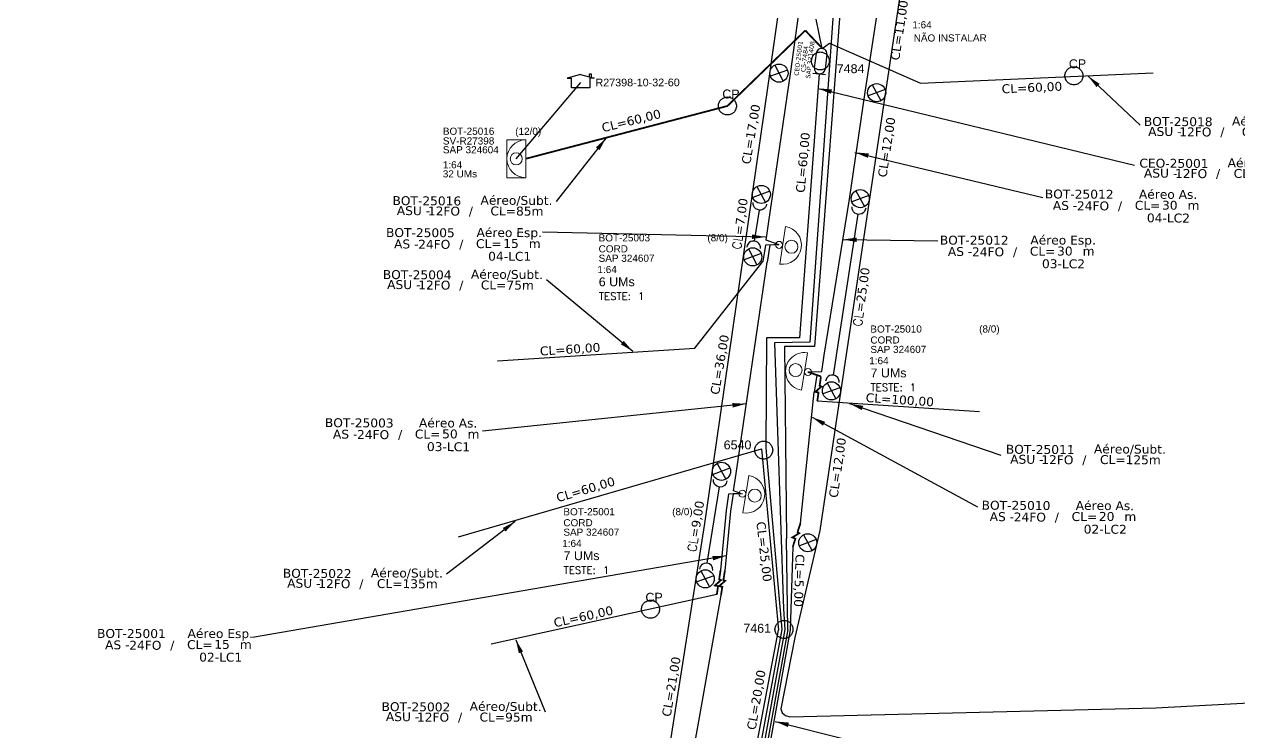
# Model space of a CAD drawing. Extents: x -89 to 749, y 705 to 1299.
# Drawn here: x 446.6 to 623.8, y 1110.4 to 1213.6 of the extents above; entities that cross this region are included whole.
import ezdxf
from ezdxf.enums import TextEntityAlignment as Align

# ---------------------------------------------------------------- set-up
doc = ezdxf.new("R2010")
doc.units = 0
doc.linetypes.add('PHANTOM2', pattern=[1.25, 0.625, -0.125, 0.125, -0.125, 0.125, -0.125])
for name, color, linetype in [('10.1-Caixas Subterrâneas', 5, 'Continuous'), ('10.4-Postes', 1, 'Continuous'), ('20.4-CEOS', 1, 'Continuous'), ('20.5-CEO', 1, 'Continuous'), ('CAP a instalar', 1, 'Continuous'), ('celulas gpon', 7, 'Continuous'), ('label_cabos', 7, 'Continuous'), ('Legenda', 1, 'Continuous'), ('QUADRA', 7, 'Continuous'), ('Subida Lateral', 5, 'Continuous'), ('surveys legendas', 7, 'Continuous')]:
    doc.layers.add(name, color=color, linetype=linetype)
for name, color, linetype, lineweight in [("20.0-LEGENDA DOS CDO'S", 1, 'Continuous', 0), ('20.1-CDO_INTERIOR', 1, 'Continuous', 0), ('20.2-CDO_POSTE', 1, 'Continuous', 5), ('20.6-CORDOALHA_SUPORTE', 7, 'Continuous', 25), ('CORDOALHA_SUPORTE', 7, 'Continuous', 25)]:
    doc.layers.add(name, color=color, linetype=linetype, lineweight=lineweight)
doc.layers.add('DROP DE CLIENTE', color=140, linetype='Continuous', plot=False)
doc.layers.add('EXTRA', color=50, linetype='Continuous', plot=False)
doc.styles.add('ARIAL', font='arial.ttf')
doc.styles.add('DIGICADE', font='arial.ttf')
doc.styles.add('ROMANS', font='romans')
doc.styles.add('siredit', font='verdana.ttf')
doc.styles.get("Standard").update_dxf_attribs({"font": 'arial.ttf'})
doc.linetypes.add('FENCELINE1', pattern='A,0.25,-0.1,[133,ltypeshp.shx,S=0.1,R=0,X=-0.1,Y=0],-0.1,1', length=1.45)
doc.dimstyles.new('CC', dxfattribs={"dimtxt": 1, "dimasz": 2, "dimexe": 0.18, "dimexo": 0.0625, "dimgap": 0.09, "dimtad": 0, "dimdec": 0, "dimrnd": 1, "dimzin": 0, "dimdsep": 46, "dimtxsty": 'siredit', "dimblk": 'NONE', "dimcen": 0, "dimse1": 1, "dimse2": 1, "dimsd1": 1, "dimsd2": 1, "dimclrt": 7, "dimadec": 0, "dimazin": 0, "dimtfac": 1, "dimtdec": 0, "dimtofl": 0, "dimtmove": 0, "dimatfit": 3, "dimfxl": 0, "dimtolj": 1, "dimtzin": 0, "dimarcsym": 0})

# ---------------------------------------------------------------- blocks, each defined once
blk = doc.blocks.new('SURVEY_SURVEY')
for p, q in [((0, 0.0000152), (-0.0000151, 0.0000108)), ((0, 0.0000152), (0.0000151, 0.0000108)), ((0.0000101, 0.0000159), (0.0000117, 0.0000159)), ((0.0000101, 0.0000123), (0.0000101, 0.0000159)), ((0.0000117, 0.0000159), (0.0000117, 0.0000119)), ((-0.0000151, 0.0000108), (-0.0000104, 0.0000108)), ((-0.0000103, 0), (-0.0000103, 0.0000108)), ((0.0000103, 0), (-0.0000103, 0)), ((0.0000151, 0.0000108), (0.0000103, 0.0000108)), ((0.0000103, 0.0000108), (0.0000103, 0))]:
    blk.add_line(p, q)
blk = doc.blocks.new('Inst CDOE-8 CAIXA DIST OPT CDOE 48F_8D C_SPL OPTAP')
at = {"layer": "20.0-LEGENDA DOS CDO'S", "color": 0}
for tag, p, style, flags in [('ID_ATIVIDADE', (0.12, 6.47), 'ARIAL', 3), ('FATOR', (7.92, 6.47), 'ARIAL', 1), ('QTDE', (0.23, -0.97), 'DIGICADE', 3)]:
    blk.add_attdef(tag, p, '', height=0.8, rotation=0.118, dxfattribs=dict(at, style=style, flags=flags))
at = {"layer": "20.0-LEGENDA DOS CDO'S", "color": 0, "style": 'ARIAL'}
for tag, p, height in [('FID', (0.12, 5.25), 0.8), ('CORDOALHA', (0.12, 4.02), 0.8), ('SAP', (0.12, 2.96), 0.8), ('1:XX', (-0.01, 1.7), 0.8), ('UMS', (0.14, 0.22), 1)]:
    blk.add_attdef(tag, p, '', height=height, rotation=0.118, dxfattribs=at)
blk.add_attdef('FIBRAS_UTILIZADAS', text='', height=0.8, rotation=0.118, dxfattribs=at).set_placement((13.48, 5.26), align=Align.CENTER)
blk = doc.blocks.new('Teste  FTTH')
at = {"color": 0, "lineweight": 0, "style": 'ROMANS'}
for tag, p in [('TESTE', (-2.302, -0.29)), ('QTDE', (0.212, -0.29))]:
    blk.add_attdef(tag, p, '', height=0.48, dxfattribs=at)
for tag, p, flags in [('FID', (-2.227, -1.253), 1), ('FATOR', (-2.227, -2.028), 3), ('ID_ATIVIDADE', (-2.227, -2.716), 3)]:
    blk.add_attdef(tag, p, '', height=0.48, dxfattribs=dict(at, flags=flags))
blk = doc.blocks.new('MHMZ')
at = {"linetype": 'PHANTOM2'}
blk.add_circle((0, 0), 0.0000101, dxfattribs=at)
blk = doc.blocks.new('CDOE_CT_POSTE')
at = {"layer": "20.0-LEGENDA DOS CDO'S", "color": 0, "style": 'ARIAL'}
for tag, p in [('CDO_N', (0.12, 5.25)), ('CORDOALHA', (0.12, 4.02)), ('SAP', (0.12, 2.96)), ('1:XX', (0.14, 1.23)), ('UMS', (0.14, 0.22))]:
    blk.add_attdef(tag, p, '', height=0.68, rotation=0.118, dxfattribs=at)
blk.add_attdef('FIBRAS_UTILIZADAS', text='', height=0.68, rotation=0.118, dxfattribs=at).set_placement((7.83, 5.26), align=Align.CENTER)
blk = doc.blocks.new('Inst CORD ALUMINIO 4.8 MM 3F')
at = {"layer": '20.6-CORDOALHA_SUPORTE', "color": 0, "lineweight": 0, "style": 'ROMANS'}
blk.add_attdef('LANCE', text='', height=1, dxfattribs=at).set_placement((-0.54, -2.21), align=Align.RIGHT)
at = {"layer": '20.6-CORDOALHA_SUPORTE', "color": 0, "style": 'siredit'}
blk.add_attdef('QTDE', (-0.54, -2.21), '', height=1, rotation=359.69, dxfattribs=at)
at = {"layer": '20.6-CORDOALHA_SUPORTE', "color": 0, "lineweight": 0, "style": 'ROMANS'}
for tag, p, flags in [('FATOR', (-5.2, -4.44), 3), ('ID_ATIVIDADE', (-5.2, -6.67), 3), ('FID', (-5.2, -8.9), 1)]:
    blk.add_attdef(tag, p, '', height=1, dxfattribs=dict(at, flags=flags))
blk = doc.blocks.new('Inst CB ESP CFOA-SM-AS-80-TS-24')
at = {"layer": 'label_cabos', "color": 0, "style": 'siredit'}
for tag, flags, p in [('ID_ATIVIDADE', 3, (1.31, 2.67)), ('FATOR', 1, (11.56, 2.55))]:
    blk.add_attdef(tag, text='', height=1, rotation=359.69, dxfattribs=dict(at, flags=flags)).set_placement(p, align=Align.MIDDLE_CENTER)
for tag, p in [('DESTINO_CABO', (3.13, 1.26)), ('TIPO_CABO', (13.11, 1.24)), ('TIPO_CABO', (1.76, 0)), ('CABO', (4.69, -0.05)), ('/', (7.71, -0.05)), ('LANCE', (10.81, 0)), ('UND', (15.96, 0)), ('FID', (13.15, -1.41))]:
    blk.add_attdef(tag, text='', height=1, rotation=359.69, dxfattribs=at).set_placement(p, align=Align.MIDDLE_CENTER)
blk.add_attdef('QTDE', (12.43, -0.47), '', height=1, rotation=359.69, dxfattribs=at)
blk = doc.blocks.new('_None')
blk = doc.blocks.new('LEGENDA DOS CABOS')
at = {"layer": 'EXTRA', "color": 0, "style": 'siredit'}
for tag, p in [('ID', (4.6, 0.97)), ('XX', (9.03, 0.97))]:
    blk.add_attdef(tag, text='', height=0.48, rotation=359.69, dxfattribs=at).set_placement(p, align=Align.MIDDLE_CENTER)
at = {"layer": 'Legenda', "color": 0, "style": 'siredit'}
for tag, p in [('TIPO_CABO', (1.31, 0)), ('CABO', (4.69, -0.05)), ('/', (6.81, -0.05)), ('METROS', (10.03, -0.05))]:
    blk.add_attdef(tag, text='', height=0.8, rotation=359.69, dxfattribs=at).set_placement(p, align=Align.MIDDLE_CENTER)
blk = doc.blocks.new('Inst CB AS CFOA-SM-AS-80-TS-24')
at = {"layer": 'label_cabos', "color": 0, "style": 'siredit'}
for tag, flags, p in [('ID_ATIVIDADE', 3, (1.31, 2.67)), ('FATOR', 1, (11.56, 2.55))]:
    blk.add_attdef(tag, text='', height=1, rotation=359.69, dxfattribs=dict(at, flags=flags)).set_placement(p, align=Align.MIDDLE_CENTER)
for tag, p in [('DESTINO_CABO', (3.13, 1.26)), ('TIPO_CABO', (13.11, 1.24)), ('TIPO_CABO', (1.76, 0)), ('CABO', (4.69, -0.05)), ('/', (7.71, -0.05)), ('LANCE', (10.81, 0)), ('UND', (15.96, 0)), ('FID', (13.15, -1.41))]:
    blk.add_attdef(tag, text='', height=1, rotation=359.69, dxfattribs=at).set_placement(p, align=Align.MIDDLE_CENTER)
blk.add_attdef('QTDE', (12.43, -0.47), '', height=1, rotation=359.69, dxfattribs=at)

msp = doc.modelspace()

# ---------------------------------------------------------------- linework, layer by layer
at = {"color": 5}
for points in [[(561.91, 1207.28), (562.18, 1209.44)], [(563.72, 1209.25), (563.45, 1207.09)], [(561.66, 1206.52), (563.52, 1206.3)]]:
    msp.add_lwpolyline(points, dxfattribs=at)
for centre, start, end in [((562.95, 1209.35), 352.9878, 172.9878), ((562.68, 1207.18), 172.9878, 352.9878)]:
    msp.add_arc(centre, 0.778, start, end, dxfattribs=at)
at = {"layer": '10.4-Postes', "color": 10}
for points in [[(557.97, 1206.96), (555.5, 1206.04)], [(556.1, 1207.66), (557.36, 1205.34)], [(572.22, 1204.11), (569.74, 1203.19)], [(570.35, 1204.81), (571.61, 1202.49)], [(555.39, 1189.27), (552.91, 1188.35)], [(553.52, 1189.97), (554.78, 1187.65)], [(567.96, 1189.35), (569.22, 1187.03)], [(569.83, 1188.65), (567.36, 1187.73)], [(552.27, 1180.86), (553.52, 1178.55)], [(554.13, 1180.17), (551.66, 1179.24)], [(563.76, 1161.31), (565.02, 1158.99)], [(565.63, 1160.61), (563.15, 1159.69)], [(549.58, 1148.87), (547.11, 1147.95)], [(547.71, 1149.57), (548.97, 1147.25)], [(562.17, 1138.44), (559.7, 1137.52)], [(560.3, 1139.14), (561.56, 1136.82)], [(547.2, 1133.18), (544.73, 1132.26)], [(545.33, 1133.88), (546.59, 1131.56)]]:
    msp.add_lwpolyline(points, dxfattribs=at)
for centre in [(556.73, 1206.5), (570.98, 1203.65), (554.15, 1188.81), (568.59, 1188.19), (552.9, 1179.7), (564.39, 1160.15), (548.34, 1148.41), (560.93, 1137.98), (545.96, 1132.72)]:
    msp.add_circle(centre, 1.32, dxfattribs=at)
at = {"layer": '20.1-CDO_INTERIOR', "color": 1, "lineweight": 18}
msp.add_lwpolyline([(517.01, 1191.25), (517.01, 1196.77), (519.77, 1196.77), (519.78, 1191.25)], close=True, dxfattribs=at)
msp.add_circle((518.39, 1194.01), 0.884, dxfattribs=at)
msp.add_arc((519.78, 1194.01), 2.76, 90.0276, 270.0276, dxfattribs=at)
at = {"layer": '20.2-CDO_POSTE', "color": 7}
for p, q in [((556.83, 1178.65), (557.67, 1184.11)), ((557.67, 1184.11), (556.83, 1178.65)), ((560.88, 1165.71), (560.03, 1160.25)), ((560.03, 1160.25), (560.88, 1165.71)), ((551.47, 1142.33), (552.31, 1147.79)), ((552.31, 1147.79), (551.47, 1142.33))]:
    msp.add_line(p, q, dxfattribs=at)
for centre, radius in [((558.55, 1181.18), 0.953), ((558.55, 1181.18), 0.953), ((556.74, 1181.45), 0.511), ((556.74, 1181.45), 0.511), ((559.16, 1163.18), 0.953), ((559.16, 1163.18), 0.953), ((560.96, 1162.9), 0.511), ((560.96, 1162.9), 0.511), ((551.39, 1145.14), 0.511), ((551.39, 1145.14), 0.511), ((553.19, 1144.86), 0.953), ((553.19, 1144.86), 0.953)]:
    msp.add_circle(centre, radius, dxfattribs=at)
for centre, start, end in [((557.25, 1181.38), 261.2164, 81.2164), ((557.25, 1181.38), 261.2164, 81.2164), ((560.45, 1162.98), 81.2164, 261.2164), ((560.45, 1162.98), 81.2164, 261.2164), ((551.89, 1145.06), 261.2164, 81.2164), ((551.89, 1145.06), 261.2164, 81.2164)]:
    msp.add_arc(centre, 2.76, start, end, dxfattribs=at)
at = {"layer": '20.5-CEO', "color": 5}
for p, q in [((561.91, 1207.28), (562.18, 1209.44)), ((563.72, 1209.25), (563.45, 1207.09))]:
    msp.add_line(p, q, dxfattribs=at)
msp.add_lwpolyline([(561.66, 1206.52), (563.52, 1206.3)], dxfattribs=at)
for centre, start, end in [((562.95, 1209.35), 352.9878, 172.9878), ((562.68, 1207.18), 172.9878, 352.9878)]:
    msp.add_arc(centre, 0.778, start, end, dxfattribs=at)
at = {"layer": 'CAP a instalar', "color": 7, "linetype": 'FENCELINE1', "ltscale": 5}
for points in [[(555.22, 1184.5), (555.22, 1184.5), (558.45, 1206.74), (561.82, 1231.14), (565.87, 1259.47), (567.56, 1271.12)], [(563.33, 1165.35), (567.03, 1188.11), (569.3, 1203.72), (571.76, 1219.61), (571.76, 1219.61)], [(556.74, 1181.45), (554.85, 1182.11), (555.22, 1184.5)], [(556.52, 1181.49), (555.39, 1181.42), (555, 1178.91)], [(550.49, 1148.09), (555, 1178.91)], [(560.96, 1162.9), (562.96, 1162.95), (563.33, 1165.35)], [(561.18, 1162.87), (562.24, 1162.46), (561.85, 1159.95)], [(559.86, 1140.84), (561.85, 1159.95)], [(551.16, 1145.17), (550.11, 1145.58), (550.49, 1148.09)], [(551.16, 1145.17), (550.03, 1145.1), (549.64, 1142.59)], [(549.64, 1142.59), (548.83, 1133.9)]]:
    msp.add_lwpolyline(points, dxfattribs=at)
at = {"layer": 'CAP a instalar', "color": 8, "ltscale": 5}
msp.add_lwpolyline([(576.12, 1269.97), (574.37, 1258.48), (565.36, 1225.48), (561.21, 1167.25), (556.06, 1167.16), (557.4, 1128.36), (557.58, 1125.34), (553.57, 1103.46), (573.78, 1084.22), (577.37, 1084.13), (579.45, 1083.62)], dxfattribs=at)
at = {"layer": 'CAP a instalar', "color": 252, "ltscale": 5}
msp.add_lwpolyline([(577.21, 1269.82), (575.29, 1258.42), (566.43, 1226.02), (561.92, 1166.6), (557.51, 1166.6), (557.81, 1138.6)], dxfattribs=at)
at = {"layer": 'CAP a instalar', "color": 8, "linetype": 'FENCELINE1', "ltscale": 5}
for points in [[(563.04, 1210.12), (562.16, 1214.4)], [(563.04, 1210.12), (564.08, 1210.9)], [(564.08, 1210.9), (577.36, 1205.02), (611.34, 1206.57)], [(562.59, 1206.41), (562.59, 1206.41), (559.71, 1167.9), (554.92, 1167.9), (554.82, 1151.81), (557.14, 1125.35), (553.07, 1103.32), (573.74, 1083.69), (577.19, 1083.69), (579.45, 1083.62)], [(556.74, 1181.45), (554.74, 1181.4), (554.37, 1179.01)], [(515.67, 1164.55), (544.47, 1166.38), (554.37, 1179.01)], [(562.32, 1158.67), (586.01, 1157.12)], [(509.95, 1138.86), (554.18, 1151.71), (556.65, 1125.25)], [(558.03, 1125.35), (557.81, 1138.6)], [(547.66, 1130.42), (514.72, 1123.19)], [(579.45, 1083.62), (576.86, 1083.34), (573.4, 1083.34), (552.47, 1103.19), (556.65, 1125.25)], [(558.03, 1125.35), (554.06, 1103.6), (573.98, 1084.57), (577.53, 1084.57), (579.45, 1083.62)]]:
    msp.add_lwpolyline(points, dxfattribs=at)
at = {"layer": 'CAP a instalar', "color": 1, "linetype": 'FENCELINE1', "ltscale": 5, "const_width": 0.26}
for points in [[(560.57, 1212.73), (549.2, 1201.71), (519.77, 1194.01)], [(563.04, 1210.12), (560.57, 1212.73)]]:
    msp.add_lwpolyline(points, dxfattribs=at)
at = {"layer": 'CAP a instalar', "color": 252, "linetype": 'FENCELINE1', "ltscale": 5}
for points in [[(551.39, 1145.14), (549.38, 1145.09), (549.01, 1142.69)], [(549.01, 1142.69), (548.2, 1134)]]:
    msp.add_lwpolyline(points, dxfattribs=at)
at = {"layer": 'CAP a instalar', "color": 7, "ltscale": 5}
for points in [[(558.75, 1137.4), (558.38, 1125.3), (554.51, 1103.73), (574.22, 1085.01)], [(573.08, 1082.99), (553.83, 1101.25), (548.42, 1074.27), (538.44, 1075.08), (545.14, 1112.48), (548.27, 1130.33)]]:
    msp.add_lwpolyline(points, dxfattribs=at)
at = {"layer": 'CORDOALHA_SUPORTE'}
for points in [[(554.93, 1187.41, -1), (552.96, 1187.61)], [(569.38, 1186.79, -1), (567.4, 1186.99)], [(554.02, 1180.92, 1), (552.04, 1181.12)], [(565.51, 1161.36, 1), (563.54, 1161.57)], [(549.13, 1147, -1), (547.15, 1147.21)], [(547.09, 1133.93, 1), (545.11, 1134.13)]]:
    msp.add_lwpolyline(points, format="xyb", dxfattribs=at)
for points in [[(553.85, 1186.52), (553.13, 1182)], [(568.24, 1185.91), (564.63, 1162.45)], [(547.98, 1146.13), (546.2, 1135.02)]]:
    msp.add_lwpolyline(points, dxfattribs=at)
at = {"layer": 'DROP DE CLIENTE'}
msp.add_lwpolyline([(518.39, 1194.01), (527.8, 1205.15)], dxfattribs=at)
at = {"layer": 'QUADRA'}
for points in [[(446.6, 1088.06), (478.42, 1083.55), (526.89, 1077.09), (534.32, 1075.74), (534.98, 1075.79), (535.52, 1076.13), (535.82, 1076.74), (545.89, 1140.78), (555.2, 1205.06), (564.27, 1268.9), (564.66, 1271.51)], [(446.6, 1088.06), (478.42, 1083.55), (526.89, 1077.09), (534.32, 1075.74), (534.98, 1075.79), (535.52, 1076.13), (535.82, 1076.74), (545.89, 1140.78), (555.2, 1205.06), (564.27, 1268.9), (564.66, 1271.51)], [(581.48, 1269.24), (576.72, 1233.39), (562.7, 1139.78), (559.06, 1124.18), (557.01, 1113.76), (557.2, 1113.17), (557.67, 1112.76), (558.29, 1112.61), (611.72, 1113.9), (650.78, 1115.97)], [(581.48, 1269.24), (576.72, 1233.39), (562.7, 1139.78), (559.06, 1124.18), (557.01, 1113.76), (557.2, 1113.17), (557.67, 1112.76), (558.29, 1112.61), (611.72, 1113.9), (650.78, 1115.97)]]:
    msp.add_lwpolyline(points, dxfattribs=at)
at = {"layer": 'Subida Lateral', "color": 252, "const_width": 0.26}
for points in [[(560.96, 1162.9), (562.85, 1162.25), (562.85, 1162.25)], [(562.32, 1158.67), (562.5, 1159.9), (562.03, 1160), (562.92, 1160.78), (562.66, 1160.89), (562.85, 1162.25)], [(547.66, 1130.42), (547.84, 1131.65), (547.38, 1131.75), (548.26, 1132.53), (548, 1132.63), (548.2, 1134)]]:
    msp.add_lwpolyline(points, dxfattribs=at)
at = {"layer": 'Subida Lateral', "color": 5, "const_width": 0.26}
for points in [[(558.75, 1137.4), (559.12, 1138.58), (558.68, 1138.76), (559.68, 1139.38), (559.44, 1139.53), (559.86, 1140.84)], [(548.27, 1130.33), (548.46, 1131.55), (547.99, 1131.66), (548.88, 1132.43), (548.62, 1132.54), (548.83, 1133.9)]]:
    msp.add_lwpolyline(points, dxfattribs=at)

# ---------------------------------------------------------------- block references
at = {"color": 0, "lineweight": 0}
ref = msp.add_blockref('Inst CORD ALUMINIO 4.8 MM 3F', (538.85, 1139.54), dxfattribs=dict(at, xscale=1.300000000000001, yscale=1.3, zscale=1.3, rotation=82.51092582893759))
ref.add_attrib('QTDE', '7,00', (551.65, 1184.24), dxfattribs={"layer": '20.6-CORDOALHA_SUPORTE', "color": 0, "height": 1.3, "rotation": 82.2009, "style": 'siredit'})
ref.add_attrib('LANCE', 'CL=', dxfattribs={"layer": '20.6-CORDOALHA_SUPORTE', "color": 0, "lineweight": 0, "height": 1.3, "rotation": 82.5109, "style": 'ROMANS'}).set_placement((551.65, 1184.24), align=Align.RIGHT)
ref = msp.add_blockref('Inst CORD ALUMINIO 4.8 MM 3F', (559.64, 1128.44), dxfattribs=dict(at, xscale=1.299999999999999, yscale=1.3, zscale=1.3, rotation=82.30169314510297))
ref.add_attrib('QTDE', '25,00', (569.28, 1173), dxfattribs={"layer": '20.6-CORDOALHA_SUPORTE', "color": 0, "height": 1.3, "rotation": 81.9917, "style": 'siredit'})
ref.add_attrib('LANCE', 'CL=', dxfattribs={"layer": '20.6-CORDOALHA_SUPORTE', "color": 0, "lineweight": 0, "height": 1.3, "rotation": 82.3017, "style": 'ROMANS'}).set_placement((569.28, 1173), align=Align.RIGHT)
ref = msp.add_blockref('Inst CORD ALUMINIO 4.8 MM 3F', (537.44, 1139.11), dxfattribs=dict(at, xscale=1.3, yscale=1.3, zscale=1.3, rotation=81.04936588620298))
ref.add_attrib('QTDE', '9,00', (545.19, 1140.08), dxfattribs={"layer": '20.6-CORDOALHA_SUPORTE', "color": 0, "height": 1.3, "rotation": 80.7394, "style": 'siredit'})
ref.add_attrib('LANCE', 'CL=', dxfattribs={"layer": '20.6-CORDOALHA_SUPORTE', "color": 0, "lineweight": 0, "height": 1.3, "rotation": 81.0494, "style": 'ROMANS'}).set_placement((545.19, 1140.08), align=Align.RIGHT)
at = {"layer": '10.1-Caixas Subterrâneas', "xscale": 130000, "yscale": 130000, "zscale": 130000}
for p in [(562.76, 1208.28), (599.77, 1206.12), (549.2, 1201.71), (554.5, 1151.5), (537.98, 1128.28), (557.46, 1125.34)]:
    msp.add_blockref('MHMZ', p, dxfattribs=at)
at = {"layer": "20.0-LEGENDA DOS CDO'S", "color": 252}
ref = msp.add_blockref('CDOE_CT_POSTE', (576.2, 1210.83), dxfattribs=dict(at, xscale=1.3, yscale=1.3, zscale=1.3))
ref.add_attrib('CDO_N', 'BOT-25012', (576.36, 1217.65), dxfattribs={"color": 0, "height": 1.04, "rotation": 0.118, "style": 'ARIAL'})
ref.add_attrib('CORDOALHA', 'CORD', (576.36, 1216.06), dxfattribs={"color": 0, "height": 1.04, "rotation": 0.118, "style": 'ARIAL'})
ref.add_attrib('SAP', 'SAP 324608', (576.37, 1214.68), dxfattribs={"color": 0, "height": 1.04, "rotation": 0.118, "style": 'ARIAL'})
ref.add_attrib('1:XX', '1:64', (576.19, 1213.04), dxfattribs={"color": 0, "height": 1.04, "rotation": 0.118, "style": 'ARIAL'})
ref.add_attrib('UMS', 'NÃO INSTALAR', (576.39, 1211.11), dxfattribs={"color": 0, "height": 1.04, "rotation": 0.118, "style": 'ARIAL'})
ref.add_attrib('FIBRAS_UTILIZADAS', '     (16/0)', dxfattribs={"color": 0, "height": 1.04, "rotation": 0.118, "style": 'ARIAL'}).set_placement((586.38, 1217.67), align=Align.CENTER)
at = {"layer": "20.0-LEGENDA DOS CDO'S", "color": 7, "lineweight": 0, "xscale": 1.3, "yscale": 1.3, "zscale": 1.3}
for p, values in [((530.25, 1175.12), {'FID': 'BOT-25003', 'CORDOALHA': 'CORD', 'SAP': 'SAP 324607', '1:XX': '1:64', 'UMS': '6 UMs', 'FIBRAS_UTILIZADAS': '(8/0)'}), ((569.91, 1161.82), {'FID': 'BOT-25010', 'CORDOALHA': 'CORD', 'SAP': 'SAP 324607', '1:XX': '1:64', 'UMS': '7 UMs', 'FIBRAS_UTILIZADAS': '(8/0)'}), ((525.11, 1135.16), {'FID': 'BOT-25001', 'CORDOALHA': 'CORD', 'SAP': 'SAP 324607', '1:XX': '1:64', 'UMS': '7 UMs', 'FIBRAS_UTILIZADAS': '(8/0)'})]:
    msp.add_blockref('Inst CDOE-8 CAIXA DIST OPT CDOE 48F_8D C_SPL OPTAP', p, dxfattribs=at).add_auto_attribs(values)
at = {"layer": "20.0-LEGENDA DOS CDO'S", "lineweight": 0, "xscale": 2.27565, "yscale": 2.27565, "zscale": 2.27565, "rotation": 3.126797674058592e-05}
for p in [(535.68, 1174.07), (575.33, 1160.77), (530.54, 1134.11)]:
    msp.add_blockref('Teste  FTTH', p, dxfattribs=at).add_auto_attribs({'TESTE': 'TESTE:', 'QTDE': '1'})
at = {"layer": 'label_cabos', "color": 0, "lineweight": 0}
ref = msp.add_blockref('LEGENDA DOS CABOS', (609.48, 1197.31), dxfattribs=dict(at, xscale=1.3, yscale=1.3, zscale=1.3))
ref.add_attrib('ID', 'BOT-25018', dxfattribs={"color": 0, "height": 1.3, "rotation": 359.69, "style": 'siredit'}).set_placement((614.99, 1199.43), align=Align.MIDDLE_CENTER)
ref.add_attrib('CABO', '12FO', dxfattribs={"color": 0, "height": 1.3, "rotation": 359.69, "style": 'siredit'}).set_placement((617.49, 1197.93), align=Align.MIDDLE_CENTER)
ref.add_attrib('METROS', 'CL=85m', dxfattribs={"color": 0, "height": 1.3, "rotation": 359.69, "style": 'siredit'}).set_placement((628.14, 1197.93), align=Align.MIDDLE_CENTER)
ref.add_attrib('XX', 'Aéreo/Subt.', dxfattribs={"color": 0, "height": 1.3, "rotation": 359.69, "style": 'siredit'}).set_placement((628.08, 1199.49), align=Align.MIDDLE_CENTER)
ref.add_attrib('/', '/', dxfattribs={"color": 0, "height": 1.3, "rotation": 359.69, "style": 'siredit'}).set_placement((621.43, 1197.93), align=Align.MIDDLE_CENTER)
ref.add_attrib('TIPO_CABO', 'ASU -', dxfattribs={"color": 0, "height": 1.3, "rotation": 359.69, "style": 'siredit'}).set_placement((613.04, 1197.99), align=Align.MIDDLE_CENTER)
ref = msp.add_blockref('LEGENDA DOS CABOS', (608.85, 1191.23), dxfattribs=dict(at, xscale=1.3, yscale=1.3, zscale=1.3))
ref.add_attrib('ID', 'CEO-25001', dxfattribs={"color": 0, "height": 1.3, "rotation": 359.69, "style": 'siredit'}).set_placement((614.37, 1193.35), align=Align.MIDDLE_CENTER)
ref.add_attrib('CABO', '12FO', dxfattribs={"color": 0, "height": 1.3, "rotation": 359.69, "style": 'siredit'}).set_placement((616.87, 1191.85), align=Align.MIDDLE_CENTER)
ref.add_attrib('METROS', 'CL=140m', dxfattribs={"color": 0, "height": 1.3, "rotation": 359.69, "style": 'siredit'}).set_placement((627.52, 1191.85), align=Align.MIDDLE_CENTER)
ref.add_attrib('XX', 'Aéreo/Subt.', dxfattribs={"color": 0, "height": 1.3, "rotation": 359.69, "style": 'siredit'}).set_placement((627.45, 1193.4), align=Align.MIDDLE_CENTER)
ref.add_attrib('/', '/', dxfattribs={"color": 0, "height": 1.3, "rotation": 359.69, "style": 'siredit'}).set_placement((620.8, 1191.85), align=Align.MIDDLE_CENTER)
ref.add_attrib('TIPO_CABO', 'ASU -', dxfattribs={"color": 0, "height": 1.3, "rotation": 359.69, "style": 'siredit'}).set_placement((612.42, 1191.91), align=Align.MIDDLE_CENTER)
at = {"layer": 'label_cabos'}
ref = msp.add_blockref('Inst CB AS CFOA-SM-AS-80-TS-24', (596.47, 1187.21), dxfattribs=dict(at, xscale=1.3, yscale=1.3, zscale=1.3))
ref.add_attrib('DESTINO_CABO', 'BOT-25012', dxfattribs={"color": 0, "height": 1.3, "rotation": 359.69, "style": 'siredit'}).set_placement((600.54, 1188.85), align=Align.MIDDLE_CENTER)
ref.add_attrib('TIPO_CABO', 'Aéreo As.', dxfattribs={"color": 0, "height": 1.3, "rotation": 359.69, "style": 'siredit'}).set_placement((613.51, 1188.82), align=Align.MIDDLE_CENTER)
ref.add_attrib('CABO', '24FO', dxfattribs={"color": 0, "height": 1.3, "rotation": 359.69, "style": 'siredit'}).set_placement((602.56, 1187.14), align=Align.MIDDLE_CENTER)
ref.add_attrib('/', '/', dxfattribs={"color": 0, "height": 1.3, "rotation": 359.69, "style": 'siredit'}).set_placement((606.49, 1187.14), align=Align.MIDDLE_CENTER)
ref.add_attrib('TIPO_CABO', 'AS - ', dxfattribs={"color": 0, "height": 1.3, "rotation": 359.69, "style": 'siredit'}).set_placement((598.76, 1187.2), align=Align.MIDDLE_CENTER)
ref.add_attrib('FID', '04-LC2', dxfattribs={"color": 0, "height": 1.3, "rotation": 359.69, "style": 'siredit'}).set_placement((613.56, 1185.37), align=Align.MIDDLE_CENTER)
ref.add_attrib('LANCE', 'CL=', dxfattribs={"color": 0, "height": 1.3, "rotation": 359.69, "style": 'siredit'}).set_placement((610.52, 1187.21), align=Align.MIDDLE_CENTER)
ref.add_attrib('QTDE', '30', (612.62, 1186.59), dxfattribs={"color": 0, "height": 1.3, "rotation": 359.69, "style": 'siredit'})
ref.add_attrib('UND', 'm', dxfattribs={"color": 0, "height": 1.3, "rotation": 359.69, "style": 'siredit'}).set_placement((617.22, 1187.21), align=Align.MIDDLE_CENTER)
at = {"layer": 'label_cabos', "color": 0, "lineweight": 0}
ref = msp.add_blockref('LEGENDA DOS CABOS', (499.82, 1185.76), dxfattribs=dict(at, xscale=1.3, yscale=1.3, zscale=1.3))
ref.add_attrib('ID', 'BOT-25016', dxfattribs={"color": 0, "height": 1.3, "rotation": 359.69, "style": 'siredit'}).set_placement((505.34, 1187.88), align=Align.MIDDLE_CENTER)
ref.add_attrib('CABO', '12FO', dxfattribs={"color": 0, "height": 1.3, "rotation": 359.69, "style": 'siredit'}).set_placement((507.84, 1186.38), align=Align.MIDDLE_CENTER)
ref.add_attrib('METROS', 'CL=85m', dxfattribs={"color": 0, "height": 1.3, "rotation": 359.69, "style": 'siredit'}).set_placement((518.49, 1186.38), align=Align.MIDDLE_CENTER)
ref.add_attrib('XX', 'Aéreo/Subt.', dxfattribs={"color": 0, "height": 1.3, "rotation": 359.69, "style": 'siredit'}).set_placement((518.42, 1187.94), align=Align.MIDDLE_CENTER)
ref.add_attrib('/', '/', dxfattribs={"color": 0, "height": 1.3, "rotation": 359.69, "style": 'siredit'}).set_placement((511.77, 1186.38), align=Align.MIDDLE_CENTER)
ref.add_attrib('TIPO_CABO', 'ASU -', dxfattribs={"color": 0, "height": 1.3, "rotation": 359.69, "style": 'siredit'}).set_placement((503.39, 1186.44), align=Align.MIDDLE_CENTER)
at = {"layer": 'label_cabos'}
ref = msp.add_blockref('Inst CB ESP CFOA-SM-AS-80-TS-24', (500.33, 1181.58), dxfattribs=dict(at, xscale=1.3, yscale=1.3, zscale=1.3, rotation=0.1315642785740551))
ref.add_attrib('DESTINO_CABO', 'BOT-25005', dxfattribs={"color": 0, "height": 1.3, "rotation": 359.8216, "style": 'siredit'}).set_placement((504.4, 1183.23), align=Align.MIDDLE_CENTER)
ref.add_attrib('TIPO_CABO', 'Aéreo Esp.', dxfattribs={"color": 0, "height": 1.3, "rotation": 359.8216, "style": 'siredit'}).set_placement((517.37, 1183.24), align=Align.MIDDLE_CENTER)
ref.add_attrib('CABO', '24FO', dxfattribs={"color": 0, "height": 1.3, "rotation": 359.8216, "style": 'siredit'}).set_placement((506.42, 1181.53), align=Align.MIDDLE_CENTER)
ref.add_attrib('/', '/', dxfattribs={"color": 0, "height": 1.3, "rotation": 359.8216, "style": 'siredit'}).set_placement((510.36, 1181.54), align=Align.MIDDLE_CENTER)
ref.add_attrib('TIPO_CABO', 'AS - ', dxfattribs={"color": 0, "height": 1.3, "rotation": 359.8216, "style": 'siredit'}).set_placement((502.62, 1181.58), align=Align.MIDDLE_CENTER)
ref.add_attrib('FID', '04-LC1', dxfattribs={"color": 0, "height": 1.3, "rotation": 359.8216, "style": 'siredit'}).set_placement((517.43, 1179.78), align=Align.MIDDLE_CENTER)
ref.add_attrib('LANCE', 'CL=', dxfattribs={"color": 0, "height": 1.3, "rotation": 359.8216, "style": 'siredit'}).set_placement((514.38, 1181.62), align=Align.MIDDLE_CENTER)
ref.add_attrib('QTDE', '15', (516.49, 1181), dxfattribs={"color": 0, "height": 1.3, "rotation": 359.8216, "style": 'siredit'})
ref.add_attrib('UND', 'm', dxfattribs={"color": 0, "height": 1.3, "rotation": 359.8216, "style": 'siredit'}).set_placement((521.08, 1181.63), align=Align.MIDDLE_CENTER)
ref = msp.add_blockref('Inst CB ESP CFOA-SM-AS-80-TS-24', (581.15, 1180.48), dxfattribs=dict(at, xscale=1.3, yscale=1.3, zscale=1.3, rotation=0.1315642785740552))
ref.add_attrib('DESTINO_CABO', 'BOT-25012', dxfattribs={"color": 0, "height": 1.3, "rotation": 359.8216, "style": 'siredit'}).set_placement((585.22, 1182.13), align=Align.MIDDLE_CENTER)
ref.add_attrib('TIPO_CABO', 'Aéreo Esp.', dxfattribs={"color": 0, "height": 1.3, "rotation": 359.8216, "style": 'siredit'}).set_placement((598.19, 1182.14), align=Align.MIDDLE_CENTER)
ref.add_attrib('CABO', '24FO', dxfattribs={"color": 0, "height": 1.3, "rotation": 359.8216, "style": 'siredit'}).set_placement((587.24, 1180.43), align=Align.MIDDLE_CENTER)
ref.add_attrib('/', '/', dxfattribs={"color": 0, "height": 1.3, "rotation": 359.8216, "style": 'siredit'}).set_placement((591.18, 1180.44), align=Align.MIDDLE_CENTER)
ref.add_attrib('TIPO_CABO', 'AS - ', dxfattribs={"color": 0, "height": 1.3, "rotation": 359.8216, "style": 'siredit'}).set_placement((583.44, 1180.48), align=Align.MIDDLE_CENTER)
ref.add_attrib('FID', '03-LC2', dxfattribs={"color": 0, "height": 1.3, "rotation": 359.8216, "style": 'siredit'}).set_placement((598.25, 1178.69), align=Align.MIDDLE_CENTER)
ref.add_attrib('LANCE', 'CL=', dxfattribs={"color": 0, "height": 1.3, "rotation": 359.8216, "style": 'siredit'}).set_placement((595.2, 1180.52), align=Align.MIDDLE_CENTER)
ref.add_attrib('QTDE', '30', (597.31, 1179.9), dxfattribs={"color": 0, "height": 1.3, "rotation": 359.8216, "style": 'siredit'})
ref.add_attrib('UND', 'm', dxfattribs={"color": 0, "height": 1.3, "rotation": 359.8216, "style": 'siredit'}).set_placement((601.91, 1180.53), align=Align.MIDDLE_CENTER)
at = {"layer": 'label_cabos', "color": 0, "lineweight": 0}
ref = msp.add_blockref('LEGENDA DOS CABOS', (498.42, 1174.97), dxfattribs=dict(at, xscale=1.3, yscale=1.3, zscale=1.3))
ref.add_attrib('ID', 'BOT-25004', dxfattribs={"color": 0, "height": 1.3, "rotation": 359.69, "style": 'siredit'}).set_placement((503.93, 1177.09), align=Align.MIDDLE_CENTER)
ref.add_attrib('CABO', '12FO', dxfattribs={"color": 0, "height": 1.3, "rotation": 359.69, "style": 'siredit'}).set_placement((506.43, 1175.58), align=Align.MIDDLE_CENTER)
ref.add_attrib('METROS', 'CL=75m', dxfattribs={"color": 0, "height": 1.3, "rotation": 359.69, "style": 'siredit'}).set_placement((517.09, 1175.58), align=Align.MIDDLE_CENTER)
ref.add_attrib('XX', 'Aéreo/Subt.', dxfattribs={"color": 0, "height": 1.3, "rotation": 359.69, "style": 'siredit'}).set_placement((517.02, 1177.14), align=Align.MIDDLE_CENTER)
ref.add_attrib('/', '/', dxfattribs={"color": 0, "height": 1.3, "rotation": 359.69, "style": 'siredit'}).set_placement((510.37, 1175.58), align=Align.MIDDLE_CENTER)
ref.add_attrib('TIPO_CABO', 'ASU -', dxfattribs={"color": 0, "height": 1.3, "rotation": 359.69, "style": 'siredit'}).set_placement((501.98, 1175.65), align=Align.MIDDLE_CENTER)
at = {"layer": 'label_cabos'}
ref = msp.add_blockref('Inst CB AS CFOA-SM-AS-80-TS-24', (491.41, 1153.84), dxfattribs=dict(at, xscale=1.3, yscale=1.3, zscale=1.3))
ref.add_attrib('DESTINO_CABO', 'BOT-25003', dxfattribs={"color": 0, "height": 1.3, "rotation": 359.69, "style": 'siredit'}).set_placement((495.48, 1155.48), align=Align.MIDDLE_CENTER)
ref.add_attrib('TIPO_CABO', 'Aéreo As.', dxfattribs={"color": 0, "height": 1.3, "rotation": 359.69, "style": 'siredit'}).set_placement((508.45, 1155.46), align=Align.MIDDLE_CENTER)
ref.add_attrib('CABO', '24FO', dxfattribs={"color": 0, "height": 1.3, "rotation": 359.69, "style": 'siredit'}).set_placement((497.5, 1153.77), align=Align.MIDDLE_CENTER)
ref.add_attrib('/', '/', dxfattribs={"color": 0, "height": 1.3, "rotation": 359.69, "style": 'siredit'}).set_placement((501.44, 1153.77), align=Align.MIDDLE_CENTER)
ref.add_attrib('TIPO_CABO', 'AS - ', dxfattribs={"color": 0, "height": 1.3, "rotation": 359.69, "style": 'siredit'}).set_placement((493.7, 1153.83), align=Align.MIDDLE_CENTER)
ref.add_attrib('FID', '03-LC1', dxfattribs={"color": 0, "height": 1.3, "rotation": 359.69, "style": 'siredit'}).set_placement((508.5, 1152), align=Align.MIDDLE_CENTER)
ref.add_attrib('LANCE', 'CL=', dxfattribs={"color": 0, "height": 1.3, "rotation": 359.69, "style": 'siredit'}).set_placement((505.46, 1153.84), align=Align.MIDDLE_CENTER)
ref.add_attrib('QTDE', '50', (507.57, 1153.22), dxfattribs={"color": 0, "height": 1.3, "rotation": 359.69, "style": 'siredit'})
ref.add_attrib('UND', 'm', dxfattribs={"color": 0, "height": 1.3, "rotation": 359.69, "style": 'siredit'}).set_placement((512.16, 1153.84), align=Align.MIDDLE_CENTER)
at = {"layer": 'label_cabos', "color": 0, "lineweight": 0}
ref = msp.add_blockref('LEGENDA DOS CABOS', (589.34, 1149.48), dxfattribs=dict(at, xscale=1.3, yscale=1.3, zscale=1.3))
ref.add_attrib('ID', 'BOT-25011', dxfattribs={"color": 0, "height": 1.3, "rotation": 359.69, "style": 'siredit'}).set_placement((594.85, 1151.6), align=Align.MIDDLE_CENTER)
ref.add_attrib('CABO', '12FO', dxfattribs={"color": 0, "height": 1.3, "rotation": 359.69, "style": 'siredit'}).set_placement((597.35, 1150.1), align=Align.MIDDLE_CENTER)
ref.add_attrib('METROS', 'CL=125m', dxfattribs={"color": 0, "height": 1.3, "rotation": 359.69, "style": 'siredit'}).set_placement((608.01, 1150.1), align=Align.MIDDLE_CENTER)
ref.add_attrib('XX', 'Aéreo/Subt.', dxfattribs={"color": 0, "height": 1.3, "rotation": 359.69, "style": 'siredit'}).set_placement((607.94, 1151.65), align=Align.MIDDLE_CENTER)
ref.add_attrib('/', '/', dxfattribs={"color": 0, "height": 1.3, "rotation": 359.69, "style": 'siredit'}).set_placement((601.29, 1150.1), align=Align.MIDDLE_CENTER)
ref.add_attrib('TIPO_CABO', 'ASU -', dxfattribs={"color": 0, "height": 1.3, "rotation": 359.69, "style": 'siredit'}).set_placement((592.9, 1150.16), align=Align.MIDDLE_CENTER)
at = {"layer": 'label_cabos'}
ref = msp.add_blockref('Inst CB AS CFOA-SM-AS-80-TS-24', (587.25, 1141.8), dxfattribs=dict(at, xscale=1.3, yscale=1.3, zscale=1.3))
ref.add_attrib('DESTINO_CABO', 'BOT-25010', dxfattribs={"color": 0, "height": 1.3, "rotation": 359.69, "style": 'siredit'}).set_placement((591.32, 1143.44), align=Align.MIDDLE_CENTER)
ref.add_attrib('TIPO_CABO', 'Aéreo As.', dxfattribs={"color": 0, "height": 1.3, "rotation": 359.69, "style": 'siredit'}).set_placement((604.29, 1143.41), align=Align.MIDDLE_CENTER)
ref.add_attrib('CABO', '24FO', dxfattribs={"color": 0, "height": 1.3, "rotation": 359.69, "style": 'siredit'}).set_placement((593.34, 1141.73), align=Align.MIDDLE_CENTER)
ref.add_attrib('/', '/', dxfattribs={"color": 0, "height": 1.3, "rotation": 359.69, "style": 'siredit'}).set_placement((597.28, 1141.73), align=Align.MIDDLE_CENTER)
ref.add_attrib('TIPO_CABO', 'AS - ', dxfattribs={"color": 0, "height": 1.3, "rotation": 359.69, "style": 'siredit'}).set_placement((589.54, 1141.79), align=Align.MIDDLE_CENTER)
ref.add_attrib('FID', '02-LC2', dxfattribs={"color": 0, "height": 1.3, "rotation": 359.69, "style": 'siredit'}).set_placement((604.34, 1139.96), align=Align.MIDDLE_CENTER)
ref.add_attrib('LANCE', 'CL=', dxfattribs={"color": 0, "height": 1.3, "rotation": 359.69, "style": 'siredit'}).set_placement((601.3, 1141.8), align=Align.MIDDLE_CENTER)
ref.add_attrib('QTDE', '20', (603.41, 1141.18), dxfattribs={"color": 0, "height": 1.3, "rotation": 359.69, "style": 'siredit'})
ref.add_attrib('UND', 'm', dxfattribs={"color": 0, "height": 1.3, "rotation": 359.69, "style": 'siredit'}).set_placement((608, 1141.8), align=Align.MIDDLE_CENTER)
at = {"layer": 'label_cabos', "color": 0, "lineweight": 0}
ref = msp.add_blockref('LEGENDA DOS CABOS', (483.83, 1131.39), dxfattribs=dict(at, xscale=1.3, yscale=1.3, zscale=1.3))
ref.add_attrib('ID', 'BOT-25022', dxfattribs={"color": 0, "height": 1.3, "rotation": 359.69, "style": 'siredit'}).set_placement((489.34, 1133.51), align=Align.MIDDLE_CENTER)
ref.add_attrib('CABO', '12FO', dxfattribs={"color": 0, "height": 1.3, "rotation": 359.69, "style": 'siredit'}).set_placement((491.84, 1132.01), align=Align.MIDDLE_CENTER)
ref.add_attrib('METROS', 'CL=135m', dxfattribs={"color": 0, "height": 1.3, "rotation": 359.69, "style": 'siredit'}).set_placement((502.49, 1132.01), align=Align.MIDDLE_CENTER)
ref.add_attrib('XX', 'Aéreo/Subt.', dxfattribs={"color": 0, "height": 1.3, "rotation": 359.69, "style": 'siredit'}).set_placement((502.43, 1133.57), align=Align.MIDDLE_CENTER)
ref.add_attrib('/', '/', dxfattribs={"color": 0, "height": 1.3, "rotation": 359.69, "style": 'siredit'}).set_placement((495.78, 1132.01), align=Align.MIDDLE_CENTER)
ref.add_attrib('TIPO_CABO', 'ASU -', dxfattribs={"color": 0, "height": 1.3, "rotation": 359.69, "style": 'siredit'}).set_placement((487.39, 1132.07), align=Align.MIDDLE_CENTER)
at = {"layer": 'label_cabos'}
ref = msp.add_blockref('Inst CB ESP CFOA-SM-AS-80-TS-24', (458.16, 1123.09), dxfattribs=dict(at, xscale=1.3, yscale=1.3, zscale=1.3, rotation=0.1315642785740552))
ref.add_attrib('DESTINO_CABO', 'BOT-25001', dxfattribs={"color": 0, "height": 1.3, "rotation": 359.8216, "style": 'siredit'}).set_placement((462.23, 1124.74), align=Align.MIDDLE_CENTER)
ref.add_attrib('TIPO_CABO', 'Aéreo Esp.', dxfattribs={"color": 0, "height": 1.3, "rotation": 359.8216, "style": 'siredit'}).set_placement((475.2, 1124.74), align=Align.MIDDLE_CENTER)
ref.add_attrib('CABO', '24FO', dxfattribs={"color": 0, "height": 1.3, "rotation": 359.8216, "style": 'siredit'}).set_placement((464.26, 1123.03), align=Align.MIDDLE_CENTER)
ref.add_attrib('/', '/', dxfattribs={"color": 0, "height": 1.3, "rotation": 359.8216, "style": 'siredit'}).set_placement((468.19, 1123.04), align=Align.MIDDLE_CENTER)
ref.add_attrib('TIPO_CABO', 'AS - ', dxfattribs={"color": 0, "height": 1.3, "rotation": 359.8216, "style": 'siredit'}).set_placement((460.45, 1123.09), align=Align.MIDDLE_CENTER)
ref.add_attrib('FID', '02-LC1', dxfattribs={"color": 0, "height": 1.3, "rotation": 359.8216, "style": 'siredit'}).set_placement((475.26, 1121.29), align=Align.MIDDLE_CENTER)
ref.add_attrib('LANCE', 'CL=', dxfattribs={"color": 0, "height": 1.3, "rotation": 359.8216, "style": 'siredit'}).set_placement((472.22, 1123.12), align=Align.MIDDLE_CENTER)
ref.add_attrib('QTDE', '15', (474.32, 1122.51), dxfattribs={"color": 0, "height": 1.3, "rotation": 359.8216, "style": 'siredit'})
ref.add_attrib('UND', 'm', dxfattribs={"color": 0, "height": 1.3, "rotation": 359.8216, "style": 'siredit'}).set_placement((478.92, 1123.14), align=Align.MIDDLE_CENTER)
at = {"layer": 'label_cabos', "color": 0, "lineweight": 0}
ref = msp.add_blockref('LEGENDA DOS CABOS', (498.24, 1111.93), dxfattribs=dict(at, xscale=1.3, yscale=1.3, zscale=1.3))
ref.add_attrib('ID', 'BOT-25002', dxfattribs={"color": 0, "height": 1.3, "rotation": 359.69, "style": 'siredit'}).set_placement((503.75, 1114.05), align=Align.MIDDLE_CENTER)
ref.add_attrib('CABO', '12FO', dxfattribs={"color": 0, "height": 1.3, "rotation": 359.69, "style": 'siredit'}).set_placement((506.25, 1112.54), align=Align.MIDDLE_CENTER)
ref.add_attrib('METROS', 'CL=95m', dxfattribs={"color": 0, "height": 1.3, "rotation": 359.69, "style": 'siredit'}).set_placement((516.9, 1112.54), align=Align.MIDDLE_CENTER)
ref.add_attrib('XX', 'Aéreo/Subt.', dxfattribs={"color": 0, "height": 1.3, "rotation": 359.69, "style": 'siredit'}).set_placement((516.84, 1114.1), align=Align.MIDDLE_CENTER)
ref.add_attrib('/', '/', dxfattribs={"color": 0, "height": 1.3, "rotation": 359.69, "style": 'siredit'}).set_placement((510.19, 1112.54), align=Align.MIDDLE_CENTER)
ref.add_attrib('TIPO_CABO', 'ASU -', dxfattribs={"color": 0, "height": 1.3, "rotation": 359.69, "style": 'siredit'}).set_placement((501.8, 1112.61), align=Align.MIDDLE_CENTER)
at = {"layer": 'surveys legendas', "color": 0, "xscale": 130000, "yscale": 130000, "zscale": 130000, "rotation": 359.9999999999983}
msp.add_blockref('SURVEY_SURVEY', (527.78, 1204.35), dxfattribs=at)

# ---------------------------------------------------------------- texts
at = {"layer": '10.1-Caixas Subterrâneas'}
for s, p in [('7484', (565.16, 1206.5)), ('CP', (599.03, 1207.22)), ('CP', (548.46, 1202.81)), ('6540', (548.66, 1151.61)), ('CP', (537.24, 1129.38)), ('7461', (551.53, 1124.86))]:
    msp.add_text(s, height=1.3, dxfattribs=at).set_placement(p)
at = {"layer": "20.0-LEGENDA DOS CDO'S", "color": 1, "style": 'ARIAL'}
for s, p in [('BOT-25016', (507.68, 1197.51)), ('SV-R27398', (507.68, 1196.09)), ('SAP 324604', (507.68, 1194.81)), ('1:64', (507.67, 1192.61)), ('32 UMs', (507.67, 1191.29))]:
    msp.add_text(s, height=1.04, rotation=359.9724, dxfattribs=at).set_placement(p)
msp.add_text('            (12/0)', height=1.04, rotation=359.9724, dxfattribs=at).set_placement((517.71, 1197.5), align=Align.CENTER)
at = {"layer": '20.4-CEOS', "color": 5, "style": 'siredit'}
msp.add_text('CEO-25001', height=0.656, rotation=82.9878, dxfattribs=at).set_placement((559.24, 1208.7), align=Align.TOP_CENTER)
at = {"layer": '20.5-CEO', "color": 5, "style": 'siredit'}
for s, p in [('SAP 321408', (560.94, 1208.5)), ('CS-7484', (560.13, 1208.6))]:
    msp.add_text(s, height=0.659, rotation=82.9878, dxfattribs=at).set_placement(p, align=Align.TOP_CENTER)
at = {"layer": 'celulas gpon', "style": 'siredit'}
for s, rotation, p in [('CL=11,00', 81.4439, (574.27, 1208.3)), ('CL=60,00', 2.6447, (589.26, 1203.55)), ('CL=17,00', 80.3785, (552.53, 1193.13)), ('CL=60,00', 13.9118, (531.04, 1197.87)), ('CL=12,00', 81.4439, (572.42, 1191.23)), ('CL=60,00', 84.9205, (560.47, 1189)), ('CL=36,00', 80.3785, (547.97, 1159.51)), ('CL=60,00', 3.7203, (521.88, 1165.29)), ('CL=100,00', 356.2309, (569.35, 1158.53)), ('CL=12,00', 81.8461, (565.28, 1144.47)), ('CL=60,00', 16.464, (524.45, 1143.89)), ('CL=25,00', 276.4006, (553.43, 1141.01)), ('CL=5,00', 268.265, (559.15, 1136.34)), ('CL=60,00', 12.4072, (524.01, 1125.64)), ('CL=21,00', 80.3785, (540.91, 1112.53)), ('CL=20,00', 80.3785, (553.31, 1110.6))]:
    msp.add_text(s, height=1.3, rotation=rotation, dxfattribs=at).set_placement(p)
at = {"layer": 'surveys legendas', "color": 0, "style": 'ARIAL'}
msp.add_text('R27398-10-32-60', height=1.1232, rotation=0.0924, dxfattribs=at).set_placement((529.95, 1204.57))

# ---------------------------------------------------------------- leaders
at = {"layer": 'label_cabos'}
for points in [[(601.84, 1206.07), (609.45, 1198.91)], [(562.44, 1204.28), (608.61, 1193.09)], [(531.51, 1197.04), (524.19, 1187.76)], [(567.82, 1194.93), (595.25, 1188.37)], [(554.78, 1182.59), (522.23, 1183.3)], [(566.08, 1182.22), (579.93, 1182.03)], [(535.4, 1165.91), (522.79, 1176.35)], [(551.94, 1158.25), (513.47, 1154.25)], [(567.03, 1158.29), (589.1, 1150.77)], [(561.55, 1156.3), (585.71, 1143.25)], [(518.21, 1141.1), (508.19, 1133.39)], [(549.03, 1136.08), (479.89, 1124.18)], [(518.32, 1123.84), (522.61, 1113.31)], [(556.16, 1111.91), (582.65, 1105.29)]]:
    msp.add_leader(points, dimstyle='CC', override={"dimgap": 0.09, "dimtad": 0}, dxfattribs=at)

doc.saveas('drawing.dxf')
